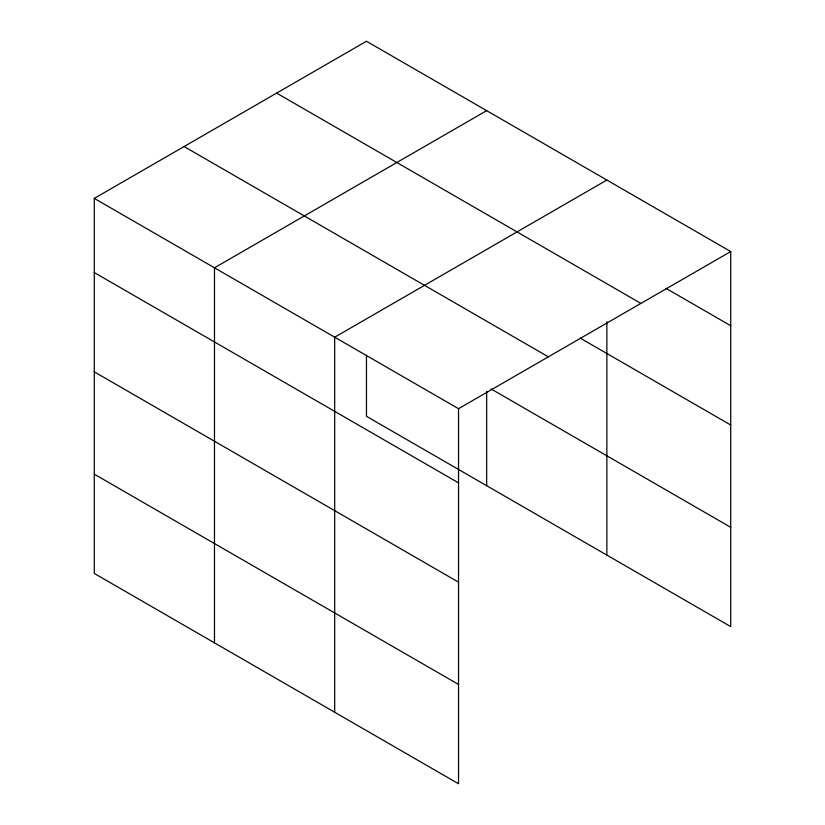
<?xml version="1.0" encoding="UTF-8"?>
<svg xmlns="http://www.w3.org/2000/svg" width="825" height="825" viewBox="0 0 825 825"><rect width="100%" height="100%" fill="white"/><g stroke="black" fill="none" stroke-linecap="round" stroke-linejoin="round"><path stroke-width="1.24" d="M458.535 582.161L458.535 408.695L94.277 198.392L94.277 573.447L458.535 783.75L458.535 582.161L94.277 371.848M94.277 198.392L366.465 41.25L730.723 251.553L730.723 626.608L366.465 416.305L366.465 355.193M486.668 110.653L214.479 267.795L214.479 642.85M606.87 180.046L334.692 337.198L334.692 712.243M458.535 408.695L730.723 251.553M666.012 288.358L730.723 325.72M276.643 93.112L640.901 303.414M580.161 338.085L730.723 425.009M184.099 146.541L548.357 356.843M491.123 388.977L730.723 527.309M94.277 272.559L458.535 482.862M94.277 474.158L458.535 684.461M606.87 321.688L606.87 555.101M486.668 391.504L486.668 485.698"/></g></svg>
